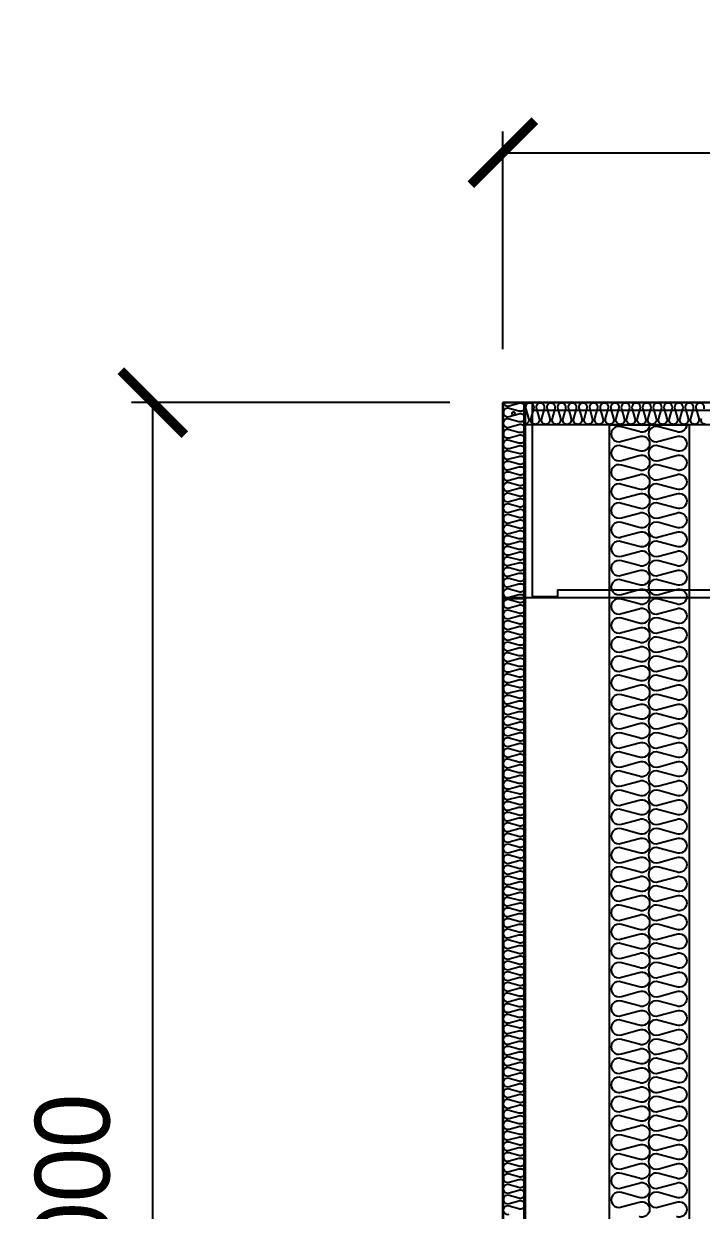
# Model space of a CAD drawing. Header units: millimetres. Extents: x 2376 to 31783, y 3878 to 24674.
# Drawn here: x 5422 to 6692, y 11557 to 13782 of the extents above; entities that cross this region are included whole.
import ezdxf

# ---------------------------------------------------------------- set-up
doc = ezdxf.new("R2010")
doc.units = ezdxf.units.MM
doc.linetypes.add('HIDDEN', pattern=[0.375, 0.25, -0.125])
for name, color, linetype in [('SMS', 220, 'Continuous'), ('냉각탑', 4, 'Continuous'), ('냉각탑_dim', 1, 'Continuous'), ('숨은선', 5, 'HIDDEN')]:
    doc.layers.add(name, color=color, linetype=linetype)
doc.styles.add('HY울릉도L', font='')
doc.styles.get('HY울릉도L').set_extended_font_data('HY울릉도L')
doc.dimstyles.new('성지DIM', dxfattribs={"dimtxt": 3.5, "dimasz": 3, "dimexe": 1, "dimexo": 2.5, "dimgap": 2, "dimtad": 1, "dimdec": 0, "dimzin": 3, "dimdsep": 46, "dimtxsty": 'HY울릉도L', "dimblk": 'ARCHTICK', "dimcen": -2, "dimclrd": 256, "dimclre": 256, "dimclrt": 7, "dimadec": 0, "dimazin": 0, "dimtfac": 1, "dimtdec": 0, "dimtofl": 0, "dimtmove": 0, "dimatfit": 3, "dimfxl": 1, "dimtolj": 1, "dimtzin": 0, "dimlwe": -1, "dimarcsym": 0})

# ---------------------------------------------------------------- blocks, each defined once
blk = doc.blocks.new('_ArchTick')
at = {"color": 0, "linetype": 'ByBlock', "const_width": 0.15}
blk.add_lwpolyline([(-0.5, -0.5), (0.5, 0.5)], dxfattribs=at)
blk = doc.blocks.new('*D592')
at = {"layer": 'Defpoints', "color": 0, "transparency": 16777216}
for p in [(9020, 13540.6), (6320.3, 13071.8), (9020, 13071.8)]:
    blk.add_point(p, dxfattribs=at)
at = {"layer": '냉각탑_dim', "transparency": 16777216}
for p, q in [((6320.3, 13171.8), (6320.3, 13580.6)), ((9020, 13171.8), (9020, 13580.6))]:
    blk.add_line(p, q, dxfattribs=at)
at = {"layer": '냉각탑_dim', "lineweight": -2, "transparency": 16777216}
blk.add_line((6320.3, 13540.6), (9020, 13540.6), dxfattribs=at)
at = {"layer": '냉각탑_dim', "lineweight": -2, "transparency": 16777216, "xscale": 120, "yscale": 120, "zscale": 120, "rotation": 180}
blk.add_blockref('_ArchTick', (6320.3, 13540.6), dxfattribs=at)
at = {"layer": '냉각탑_dim', "lineweight": -2, "transparency": 16777216, "xscale": 120, "yscale": 120, "zscale": 120}
blk.add_blockref('_ArchTick', (9020, 13540.6), dxfattribs=at)
at = {"layer": '냉각탑_dim', "color": 7, "transparency": 16777216, "insert": (7670.2, 13690.6), "char_height": 140, "attachment_point": 5, "style": 'HY울릉도L'}
blk.add_mtext('\\A1;2700', dxfattribs=at)
blk = doc.blocks.new('*D593')
at = {"layer": 'Defpoints', "color": 0, "transparency": 16777216}
for p in [(5664, 13071.8), (6321.2, 13071.8), (6321.2, 10071.8)]:
    blk.add_point(p, dxfattribs=at)
at = {"layer": '냉각탑_dim', "transparency": 16777216}
for p, q in [((6221.2, 13071.8), (5624, 13071.8)), ((6221.2, 10071.8), (5624, 10071.8))]:
    blk.add_line(p, q, dxfattribs=at)
at = {"layer": '냉각탑_dim', "lineweight": -2, "transparency": 16777216}
blk.add_line((5664, 10071.8), (5664, 13071.8), dxfattribs=at)
at = {"layer": '냉각탑_dim', "lineweight": -2, "transparency": 16777216, "xscale": 120, "yscale": 120, "zscale": 120}
for p, rotation in [((5664, 13071.8), 90), ((5664, 10071.8), 270)]:
    blk.add_blockref('_ArchTick', p, dxfattribs=dict(at, rotation=rotation))
at = {"layer": '냉각탑_dim', "color": 7, "transparency": 16777216, "insert": (5514, 11571.8), "char_height": 140, "attachment_point": 5, "rotation": 90, "style": 'HY울릉도L'}
blk.add_mtext('\\A1;3000', dxfattribs=at)
blk = doc.blocks.new('SP 200RT')
at = {"color": 7}
for p, q in [((-109298.6, -79919.9), (-109298.6, -82797.9)), ((-109148.6, -79919.9), (-109148.6, -82797.9))]:
    blk.add_line(p, q, dxfattribs=at)
blk.add_line((-109298.6, -79919.9), (-109148.6, -79919.9))
at = {"layer": 'SMS', "color": 5}
for points in [[(-109222.8, -79919.9, -0.504262), (-109242.3, -79932.4), (-109275.2, -79923.4, 1.449198), (-109275.2, -79950.3), (-109242.3, -79941.4, -0.524856), (-109222.8, -79954.8, -0.524856), (-109242.3, -79968.3), (-109275.2, -79959.4, 1.449198), (-109275.2, -79986.2), (-109242.3, -79977.3, -0.524856), (-109222.8, -79990.7, -0.524856), (-109242.3, -80004.2), (-109275.2, -79995.3, 1.449198), (-109275.2, -80022.1), (-109242.3, -80013.2, -0.524856), (-109222.8, -80026.7, -0.524856), (-109242.3, -80040.1), (-109275.2, -80031.2, 1.449198), (-109275.2, -80058), (-109242.3, -80049.1, -0.524856), (-109222.8, -80062.6, -0.524856), (-109242.3, -80076), (-109275.2, -80067.1, 1.449198), (-109275.2, -80093.9), (-109242.3, -80085, -0.524856), (-109222.8, -80098.5, -0.524856), (-109242.3, -80111.9), (-109275.2, -80103, 1.449198), (-109275.2, -80129.9), (-109242.3, -80121, -0.524856), (-109222.8, -80134.4, -0.417249), (-109237.3, -80148.7)], [(-109153.2, -79919.9, -0.504262), (-109172.6, -79932.4), (-109205.5, -79923.4, 1.449198), (-109205.5, -79950.3), (-109172.6, -79941.4, -0.524856), (-109153.2, -79954.8, -0.524856), (-109172.6, -79968.3), (-109205.5, -79959.4, 1.449198), (-109205.5, -79986.2), (-109172.6, -79977.3, -0.524856), (-109153.2, -79990.7, -0.524856), (-109172.6, -80004.2), (-109205.5, -79995.3, 1.449198), (-109205.5, -80022.1), (-109172.6, -80013.2, -0.524856), (-109153.2, -80026.7, -0.524856), (-109172.6, -80040.1), (-109205.5, -80031.2, 1.449198), (-109205.5, -80058), (-109172.6, -80049.1, -0.524856), (-109153.2, -80062.6, -0.524856), (-109172.6, -80076), (-109205.5, -80067.1, 1.449198), (-109205.5, -80093.9), (-109172.6, -80085, -0.524856), (-109153.2, -80098.5, -0.524856), (-109172.6, -80111.9), (-109205.5, -80103, 1.449198), (-109205.5, -80129.9), (-109172.6, -80121, -0.524856), (-109153.2, -80134.4, -0.417249), (-109167.7, -80148.7)], [(-109294.2, -80120, 0.446849), (-109275.2, -80129.9), (-109242.3, -80121, -0.524856), (-109222.8, -80134.4, -0.524856), (-109242.3, -80147.8), (-109275.2, -80138.9, 1.449198), (-109275.2, -80165.8), (-109242.3, -80156.9, -0.524856), (-109222.8, -80170.3, -0.524856), (-109242.3, -80183.7), (-109275.2, -80174.8, 1.449198), (-109275.2, -80201.7), (-109242.3, -80192.8, -0.524856), (-109222.8, -80206.2, -0.524856), (-109242.3, -80219.6), (-109275.2, -80210.7, 1.449198), (-109275.2, -80237.6), (-109242.3, -80228.7, -0.524856), (-109222.8, -80242.1, -0.524856), (-109242.3, -80255.5), (-109275.2, -80246.6, 1.449198), (-109275.2, -80273.5), (-109242.3, -80264.6, -0.524856), (-109222.8, -80278, -0.524856), (-109242.3, -80291.5), (-109275.2, -80282.5, 1.449198), (-109275.2, -80309.4), (-109242.3, -80300.5, -0.524856), (-109222.8, -80313.9, -0.524856), (-109242.3, -80327.4), (-109275.2, -80318.5, 1.449198), (-109275.2, -80345.3), (-109242.3, -80336.4, -0.524856), (-109222.8, -80349.8, -0.524856), (-109242.3, -80363.3), (-109275.2, -80354.4, 1.449198), (-109275.2, -80381.2), (-109242.3, -80372.3, -0.524856), (-109222.8, -80385.8, -0.524856), (-109242.3, -80399.2), (-109275.2, -80390.3, 1.449198), (-109275.2, -80417.1), (-109242.3, -80408.2, -0.524856), (-109222.8, -80421.7, -0.524856), (-109242.3, -80435.1), (-109275.2, -80426.2, 1.449198), (-109275.2, -80453), (-109242.3, -80444.1, -0.524856), (-109222.8, -80457.6, -0.524856), (-109242.3, -80471), (-109275.2, -80462.1, 1.449198), (-109275.2, -80489), (-109242.3, -80480.1, -0.524856), (-109222.8, -80493.5, -0.524856), (-109242.3, -80506.9), (-109275.2, -80498, 1.449198), (-109275.2, -80524.9), (-109242.3, -80516, -0.524856), (-109222.8, -80529.4, -0.524856), (-109242.3, -80542.8), (-109275.2, -80533.9, 1.449198), (-109275.2, -80560.8), (-109242.3, -80551.9, -0.524856), (-109222.8, -80565.3, -0.524856), (-109242.3, -80578.7), (-109275.2, -80569.8, 1.449198), (-109275.2, -80596.7), (-109242.3, -80587.8, -0.524856), (-109222.8, -80601.2, -0.524856), (-109242.3, -80614.6), (-109275.2, -80605.7, 1.449198), (-109275.2, -80632.6), (-109242.3, -80623.7, -0.524856), (-109222.8, -80637.1, -0.524856), (-109242.3, -80650.6), (-109275.2, -80641.6, 1.449198), (-109275.2, -80668.5), (-109242.3, -80659.6, -0.524856), (-109222.8, -80673, -0.524856), (-109242.3, -80686.5), (-109275.2, -80677.6, 1.449198), (-109275.2, -80704.4), (-109242.3, -80695.5, -0.524856), (-109222.8, -80708.9, -0.524856), (-109242.3, -80722.4), (-109275.2, -80713.5, 1.449198), (-109275.2, -80740.3), (-109242.3, -80731.4, -0.524856), (-109222.8, -80744.9, -0.524856), (-109242.3, -80758.3), (-109275.2, -80749.4, 1.449198), (-109275.2, -80776.2), (-109242.3, -80767.3, -0.524856), (-109222.8, -80780.8, -0.524856), (-109242.3, -80794.2), (-109275.2, -80785.3, 1.449198), (-109275.2, -80812.1), (-109242.3, -80803.2, -0.524856), (-109222.8, -80816.7, -0.524856), (-109242.3, -80830.1), (-109275.2, -80821.2, 1.449198), (-109275.2, -80848.1), (-109242.3, -80839.2, -0.524856), (-109222.8, -80852.6, -0.524856), (-109242.3, -80866), (-109275.2, -80857.1, 1.449198), (-109275.2, -80884), (-109242.3, -80875.1, -0.524856), (-109222.8, -80888.5, -0.524856), (-109242.3, -80901.9), (-109275.2, -80893, 1.449198), (-109275.2, -80919.9), (-109242.3, -80911, -0.524856), (-109222.8, -80924.4, -0.524856), (-109242.3, -80937.8), (-109275.2, -80928.9, 1.449198), (-109275.2, -80955.8), (-109242.3, -80946.9, -0.524856), (-109222.8, -80960.3, -0.524856), (-109242.3, -80973.7), (-109275.2, -80964.8, 1.449198), (-109275.2, -80991.7), (-109242.3, -80982.8, -0.524856), (-109222.8, -80996.2, -0.524856), (-109242.3, -81009.7), (-109275.2, -81000.7, 1.449198), (-109275.2, -81027.6), (-109242.3, -81018.7, -0.524856), (-109222.8, -81032.1, -0.524856), (-109242.3, -81045.6), (-109275.2, -81036.7, 1.449198), (-109275.2, -81063.5), (-109242.3, -81054.6, -0.524856), (-109222.8, -81068, -0.524856), (-109242.3, -81081.5), (-109275.2, -81072.6, 1.449198), (-109275.2, -81099.4), (-109242.3, -81090.5, -0.524856), (-109222.8, -81104, -0.524856), (-109242.3, -81117.4), (-109275.2, -81108.5, 1.449198), (-109275.2, -81135.3), (-109242.3, -81126.4, -0.524856), (-109222.8, -81139.9, -0.524856), (-109242.3, -81153.3), (-109275.2, -81144.4, 1.449198), (-109275.2, -81171.2), (-109242.3, -81162.3, -0.524856), (-109222.8, -81175.8, -0.417249), (-109237.3, -81190.1)], [(-109224.5, -80120, 0.446849), (-109205.5, -80129.9), (-109172.6, -80121, -0.524856), (-109153.2, -80134.4, -0.524856), (-109172.6, -80147.8), (-109205.5, -80138.9, 1.449198), (-109205.5, -80165.8), (-109172.6, -80156.9, -0.524856), (-109153.2, -80170.3, -0.524856), (-109172.6, -80183.7), (-109205.5, -80174.8, 1.449198), (-109205.5, -80201.7), (-109172.6, -80192.8, -0.524856), (-109153.2, -80206.2, -0.524856), (-109172.6, -80219.6), (-109205.5, -80210.7, 1.449198), (-109205.5, -80237.6), (-109172.6, -80228.7, -0.524856), (-109153.2, -80242.1, -0.524856), (-109172.6, -80255.5), (-109205.5, -80246.6, 1.449198), (-109205.5, -80273.5), (-109172.6, -80264.6, -0.524856), (-109153.2, -80278, -0.524856), (-109172.6, -80291.5), (-109205.5, -80282.5, 1.449198), (-109205.5, -80309.4), (-109172.6, -80300.5, -0.524856), (-109153.2, -80313.9, -0.524856), (-109172.6, -80327.4), (-109205.5, -80318.5, 1.449198), (-109205.5, -80345.3), (-109172.6, -80336.4, -0.524856), (-109153.2, -80349.8, -0.524856), (-109172.6, -80363.3), (-109205.5, -80354.4, 1.449198), (-109205.5, -80381.2), (-109172.6, -80372.3, -0.524856), (-109153.2, -80385.8, -0.524856), (-109172.6, -80399.2), (-109205.5, -80390.3, 1.449198), (-109205.5, -80417.1), (-109172.6, -80408.2, -0.524856), (-109153.2, -80421.7, -0.524856), (-109172.6, -80435.1), (-109205.5, -80426.2, 1.449198), (-109205.5, -80453), (-109172.6, -80444.1, -0.524856), (-109153.2, -80457.6, -0.524856), (-109172.6, -80471), (-109205.5, -80462.1, 1.449198), (-109205.5, -80489), (-109172.6, -80480.1, -0.524856), (-109153.2, -80493.5, -0.524856), (-109172.6, -80506.9), (-109205.5, -80498, 1.449198), (-109205.5, -80524.9), (-109172.6, -80516, -0.524856), (-109153.2, -80529.4, -0.524856), (-109172.6, -80542.8), (-109205.5, -80533.9, 1.449198), (-109205.5, -80560.8), (-109172.6, -80551.9, -0.524856), (-109153.2, -80565.3, -0.524856), (-109172.6, -80578.7), (-109205.5, -80569.8, 1.449198), (-109205.5, -80596.7), (-109172.6, -80587.8, -0.524856), (-109153.2, -80601.2, -0.524856), (-109172.6, -80614.6), (-109205.5, -80605.7, 1.449198), (-109205.5, -80632.6), (-109172.6, -80623.7, -0.524856), (-109153.2, -80637.1, -0.524856), (-109172.6, -80650.6), (-109205.5, -80641.6, 1.449198), (-109205.5, -80668.5), (-109172.6, -80659.6, -0.524856), (-109153.2, -80673, -0.524856), (-109172.6, -80686.5), (-109205.5, -80677.6, 1.449198), (-109205.5, -80704.4), (-109172.6, -80695.5, -0.524856), (-109153.2, -80708.9, -0.524856), (-109172.6, -80722.4), (-109205.5, -80713.5, 1.449198), (-109205.5, -80740.3), (-109172.6, -80731.4, -0.524856), (-109153.2, -80744.9, -0.524856), (-109172.6, -80758.3), (-109205.5, -80749.4, 1.449198), (-109205.5, -80776.2), (-109172.6, -80767.3, -0.524856), (-109153.2, -80780.8, -0.524856), (-109172.6, -80794.2), (-109205.5, -80785.3, 1.449198), (-109205.5, -80812.1), (-109172.6, -80803.2, -0.524856), (-109153.2, -80816.7, -0.524856), (-109172.6, -80830.1), (-109205.5, -80821.2, 1.449198), (-109205.5, -80848.1), (-109172.6, -80839.2, -0.524856), (-109153.2, -80852.6, -0.524856), (-109172.6, -80866), (-109205.5, -80857.1, 1.449198), (-109205.5, -80884), (-109172.6, -80875.1, -0.524856), (-109153.2, -80888.5, -0.524856), (-109172.6, -80901.9), (-109205.5, -80893, 1.449198), (-109205.5, -80919.9), (-109172.6, -80911, -0.524856), (-109153.2, -80924.4, -0.524856), (-109172.6, -80937.8), (-109205.5, -80928.9, 1.449198), (-109205.5, -80955.8), (-109172.6, -80946.9, -0.524856), (-109153.2, -80960.3, -0.524856), (-109172.6, -80973.7), (-109205.5, -80964.8, 1.449198), (-109205.5, -80991.7), (-109172.6, -80982.8, -0.524856), (-109153.2, -80996.2, -0.524856), (-109172.6, -81009.7), (-109205.5, -81000.7, 1.449198), (-109205.5, -81027.6), (-109172.6, -81018.7, -0.524856), (-109153.2, -81032.1, -0.524856), (-109172.6, -81045.6), (-109205.5, -81036.7, 1.449198), (-109205.5, -81063.5), (-109172.6, -81054.6, -0.524856), (-109153.2, -81068, -0.524856), (-109172.6, -81081.5), (-109205.5, -81072.6, 1.449198), (-109205.5, -81099.4), (-109172.6, -81090.5, -0.524856), (-109153.2, -81104, -0.524856), (-109172.6, -81117.4), (-109205.5, -81108.5, 1.449198), (-109205.5, -81135.3), (-109172.6, -81126.4, -0.524856), (-109153.2, -81139.9, -0.524856), (-109172.6, -81153.3), (-109205.5, -81144.4, 1.449198), (-109205.5, -81171.2), (-109172.6, -81162.3, -0.524856), (-109153.2, -81175.8, -0.417249), (-109167.7, -81190.1)], [(-109294.2, -81161.4, 0.446849), (-109275.2, -81171.2), (-109242.3, -81162.3, -0.524856), (-109222.8, -81175.8, -0.524856), (-109242.3, -81189.2), (-109275.2, -81180.3, 1.449198), (-109275.2, -81207.2), (-109242.3, -81198.3, -0.524856), (-109222.8, -81211.7, -0.524856), (-109242.3, -81225.1), (-109275.2, -81216.2, 1.449198), (-109275.2, -81243.1), (-109242.3, -81234.2, -0.524856), (-109222.8, -81247.6, -0.524856), (-109242.3, -81261), (-109275.2, -81252.1, 1.449198), (-109275.2, -81279), (-109242.3, -81270.1, -0.524856), (-109222.8, -81283.5, -0.524856), (-109242.3, -81296.9), (-109275.2, -81288, 1.449198), (-109275.2, -81314.9), (-109242.3, -81306, -0.524856), (-109222.8, -81319.4, -0.524856), (-109242.3, -81332.8), (-109275.2, -81323.9, 1.449198), (-109275.2, -81350.8), (-109242.3, -81341.9, -0.524856), (-109222.8, -81355.3, -0.524856), (-109242.3, -81368.8), (-109275.2, -81359.8, 1.449198), (-109275.2, -81386.7), (-109242.3, -81377.8, -0.524856), (-109222.8, -81391.2, -0.524856), (-109242.3, -81404.7)], [(-109224.5, -81161.4, 0.446849), (-109205.5, -81171.2), (-109172.6, -81162.3, -0.524856), (-109153.2, -81175.8, -0.524856), (-109172.6, -81189.2), (-109205.5, -81180.3, 1.449198), (-109205.5, -81207.2), (-109172.6, -81198.3, -0.524856), (-109153.2, -81211.7, -0.524856), (-109172.6, -81225.1), (-109205.5, -81216.2, 1.449198), (-109205.5, -81243.1), (-109172.6, -81234.2, -0.524856), (-109153.2, -81247.6, -0.524856), (-109172.6, -81261), (-109205.5, -81252.1, 1.449198), (-109205.5, -81279), (-109172.6, -81270.1, -0.524856), (-109153.2, -81283.5, -0.524856), (-109172.6, -81296.9), (-109205.5, -81288, 1.449198), (-109205.5, -81314.9), (-109172.6, -81306, -0.524856), (-109153.2, -81319.4, -0.524856), (-109172.6, -81332.8), (-109205.5, -81323.9, 1.449198), (-109205.5, -81350.8), (-109172.6, -81341.9, -0.524856), (-109153.2, -81355.3, -0.524856), (-109172.6, -81368.8), (-109205.5, -81359.8, 1.449198), (-109205.5, -81386.7), (-109172.6, -81377.8, -0.524856), (-109153.2, -81391.2, -0.524856), (-109172.6, -81404.7)]]:
    blk.add_lwpolyline(points, format="xyb", dxfattribs=at)
blk = doc.blocks.new('3')
for p, q in [((8175.3, 13071.8), (6320.3, 13071.8)), ((6320.3, 13071.8), (6320.3, 10071.8)), ((6321.2, 13071.8), (6321.2, 12706.2)), ((6321.2, 13071.8), (6359.7, 13071.8)), ((6359.7, 13071.8), (6359.7, 12706.2)), ((6361.5, 13071.8), (6361.5, 12706.2)), ((6361.5, 13071.8), (9020, 13071.8)), ((6375.6, 13071.8), (6375.6, 12706.2)), ((6375.6, 13057.8), (9020, 13057.8)), ((6422.5, 12720.3), (9020, 12720.3)), ((6422.5, 12720.3), (6422.5, 12706.2)), ((6321.2, 12706.2), (6359.7, 12706.2)), ((6321.2, 12704.3), (6321.2, 10542.5)), ((6321.2, 12704.3), (6359.7, 12704.3)), ((6359.7, 12704.3), (6359.7, 10542.5)), ((6361.5, 12706.2), (9020, 12706.2)), ((6375.6, 12708.1), (6422.5, 12708.1))]:
    blk.add_line(p, q)
at = {"color": 7}
for p, q in [((6320.3, 13071.8), (8175.3, 13071.8)), ((6320.3, 13071.8), (6320.3, 10071.8)), ((6362.3, 13071.8), (6362.3, 10151.8)), ((8978.3, 13029.8), (6362.3, 13029.8))]:
    blk.add_line(p, q, dxfattribs=at)
at = {"ltscale": 500}
blk.add_lwpolyline([(6320.3, 13071.8), (9020, 13071.8), (9020, 10071.8), (6320.3, 10071.8)], close=True, dxfattribs=at)
blk.add_circle((6340.3, 13051.8), 3)
at = {"layer": 'SMS', "color": 5}
for points in [[(6321.4, 13071.8, 0.468181), (6332.1, 13065.8), (6350.3, 13070.8, -0.524856), (6361.1, 13063.3, -0.524856), (6350.3, 13055.9), (6332.1, 13060.8, 1.449198), (6332.1, 13045.9), (6350.3, 13050.8, -0.524856), (6361.1, 13043.4, -0.524856), (6350.3, 13035.9), (6332.1, 13040.9, 1.449198), (6332.1, 13025.9), (6350.3, 13030.9, -0.524856), (6361.1, 13023.4, -0.524856), (6350.3, 13016), (6332.1, 13020.9, 1.449198), (6332.1, 13006), (6350.3, 13010.9, -0.524856), (6361.1, 13003.5, -0.524856), (6350.3, 12996), (6332.1, 13001, 1.449198), (6332.1, 12986), (6350.3, 12991, -0.524856), (6361.1, 12983.5, -0.524856), (6350.3, 12976.1), (6332.1, 12981, 1.449198), (6332.1, 12966.1), (6350.3, 12971, -0.524856), (6361.1, 12963.6, -0.524856), (6350.3, 12956.1), (6332.1, 12961.1, 1.449198), (6332.1, 12946.1), (6350.3, 12951.1, -0.524856), (6361.1, 12943.6, -0.524856), (6350.3, 12936.2), (6332.1, 12941.1, 1.449198), (6332.1, 12926.2), (6350.3, 12931.1, -0.524856), (6361.1, 12923.7, -0.524856), (6350.3, 12916.2), (6332.1, 12921.2, 1.449198), (6332.1, 12906.2), (6350.3, 12911.2, -0.524856), (6361.1, 12903.7, -0.524856), (6350.3, 12896.3), (6332.1, 12901.2, 1.449198), (6332.1, 12886.3), (6350.3, 12891.2, -0.524856), (6361.1, 12883.8, -0.524856), (6350.3, 12876.3), (6332.1, 12881.3, 1.449198), (6332.1, 12866.3), (6350.3, 12871.3, -0.524856), (6361.1, 12863.8, -0.524856), (6350.3, 12856.4), (6332.1, 12861.3, 1.449198), (6332.1, 12846.4), (6350.3, 12851.3, -0.524856), (6361.1, 12843.9, -0.524856), (6350.3, 12836.4), (6332.1, 12841.4, 1.449198), (6332.1, 12826.4), (6350.3, 12831.4, -0.524856), (6361.1, 12823.9, -0.524856), (6350.3, 12816.5), (6332.1, 12821.4, 1.449198), (6332.1, 12806.5), (6350.3, 12811.4, -0.524856), (6361.1, 12804, -0.524856), (6350.3, 12796.5), (6332.1, 12801.5, 1.449198), (6332.1, 12786.5), (6350.3, 12791.5, -0.524856), (6361.1, 12784, -0.524856), (6350.3, 12776.6), (6332.1, 12781.5, 1.449198), (6332.1, 12766.6), (6350.3, 12771.5, -0.524856), (6361.1, 12764.1, -0.524856), (6350.3, 12756.6), (6332.1, 12761.6, 1.449198), (6332.1, 12746.6), (6350.3, 12751.6, -0.524856), (6361.1, 12744.1, -0.524856), (6350.3, 12736.7), (6332.1, 12741.6, 1.449198), (6332.1, 12726.7), (6350.3, 12731.6, -0.524856), (6361.1, 12724.2, -0.524856), (6350.3, 12716.7), (6332.1, 12721.7, 1.449198), (6332.1, 12706.7), (6350.3, 12711.7, -0.524856), (6361.1, 12704.2, -0.524856), (6350.3, 12696.8), (6332.1, 12701.7, 1.449198), (6332.1, 12686.8), (6350.3, 12691.7, -0.524856), (6361.1, 12684.3, -0.524856), (6350.3, 12676.8), (6332.1, 12681.8, 1.449198), (6332.1, 12666.8), (6350.3, 12671.8, -0.524856), (6361.1, 12664.3, -0.524856), (6350.3, 12656.9), (6332.1, 12661.8, 1.449198), (6332.1, 12646.9), (6350.3, 12651.8, -0.524856), (6361.1, 12644.4, -0.524856), (6350.3, 12636.9), (6332.1, 12641.9, 1.449198), (6332.1, 12626.9), (6350.3, 12631.9, -0.524856), (6361.1, 12624.4, -0.524856), (6350.3, 12617), (6332.1, 12621.9, 1.449198), (6332.1, 12607), (6350.3, 12611.9, -0.524856), (6361.1, 12604.5, -0.524856), (6350.3, 12597), (6332.1, 12602, 1.449198), (6332.1, 12587), (6350.3, 12592, -0.524856), (6361.1, 12584.5, -0.524856), (6350.3, 12577.1), (6332.1, 12582, 1.449198), (6332.1, 12567.1), (6350.3, 12572, -0.524856), (6361.1, 12564.6, -0.524856), (6350.3, 12557.1), (6332.1, 12562.1, 1.449198), (6332.1, 12547.1), (6350.3, 12552.1, -0.524856), (6361.1, 12544.6, -0.524856), (6350.3, 12537.2), (6332.1, 12542.1, 1.449198), (6332.1, 12527.2), (6350.3, 12532.1, -0.524856), (6361.1, 12524.7, -0.524856), (6350.3, 12517.2), (6332.1, 12522.2, 1.449198), (6332.1, 12507.2), (6350.3, 12512.2, -0.524856), (6361.1, 12504.7, -0.417249), (6353.1, 12496.7)], [(6321.4, 13071.8, 0.468181), (6332.1, 13065.8), (6350.3, 13070.8, -0.524856), (6361.1, 13063.3, -0.417249), (6353.1, 13055.3)], [(6468.6, 13070.6, 0.446849), (6463.1, 13060.1), (6468.1, 13041.8, -0.524856), (6460.6, 13031, -0.524856), (6453.1, 13041.8), (6458.1, 13060.1, 1.449198), (6443.2, 13060.1), (6448.1, 13041.8, -0.524856), (6440.6, 13031, -0.524856), (6433.2, 13041.8), (6438.1, 13060.1, 1.449198), (6423.2, 13060.1), (6428.2, 13041.8, -0.524856), (6420.7, 13031, -0.524856), (6413.2, 13041.8), (6418.2, 13060.1, 1.449198), (6403.3, 13060.1), (6408.2, 13041.8, -0.524856), (6400.7, 13031, -0.524856), (6393.3, 13041.8), (6398.2, 13060.1, 1.449198), (6383.3, 13060.1), (6388.3, 13041.8, -0.524856), (6380.8, 13031, -0.524856), (6373.3, 13041.8), (6378.3, 13060.1, 1.449198), (6363.4, 13060.1), (6368.3, 13041.8, -0.468559), (6362.3, 13031.1, -0.468559)], [(6700, 13031, -0.524856), (6692.5, 13041.8)], [(6697.5, 13060.1, 1.449198), (6682.6, 13060.1), (6687.5, 13041.8, -0.524856), (6680, 13031, -0.524856), (6672.6, 13041.8), (6677.5, 13060.1, 1.449198), (6662.6, 13060.1), (6667.6, 13041.8, -0.524856), (6660.1, 13031, -0.524856), (6652.6, 13041.8), (6657.6, 13060.1, 1.449198), (6642.7, 13060.1), (6647.6, 13041.8, -0.524856), (6640.1, 13031, -0.524856), (6632.7, 13041.8), (6637.6, 13060.1, 1.449198), (6622.7, 13060.1), (6627.7, 13041.8, -0.524856), (6620.2, 13031, -0.524856), (6612.7, 13041.8), (6617.7, 13060.1, 1.449198), (6602.8, 13060.1), (6607.7, 13041.8, -0.524856), (6600.2, 13031, -0.524856), (6592.8, 13041.8), (6597.7, 13060.1, 1.449198), (6582.8, 13060.1), (6587.8, 13041.8, -0.524856), (6580.3, 13031, -0.524856), (6572.8, 13041.8), (6577.8, 13060.1, 1.449198), (6562.9, 13060.1), (6567.8, 13041.8, -0.524856), (6560.3, 13031, -0.524856), (6552.9, 13041.8), (6557.8, 13060.1, 1.449198), (6542.9, 13060.1), (6547.9, 13041.8, -0.524856), (6540.4, 13031, -0.524856), (6532.9, 13041.8), (6537.9, 13060.1, 1.449198), (6523, 13060.1), (6527.9, 13041.8, -0.524856), (6520.4, 13031, -0.524856), (6513, 13041.8), (6517.9, 13060.1, 1.449198), (6503, 13060.1), (6508, 13041.8, -0.524856), (6500.5, 13031, -0.524856), (6493, 13041.8), (6498, 13060.1, 1.449198), (6483.1, 13060.1), (6488, 13041.8, -0.524856), (6480.5, 13031, -0.524856), (6473.1, 13041.8), (6478, 13060.1, 1.449198), (6463.1, 13060.1), (6468.1, 13041.8, -0.524856), (6460.6, 13031, -0.417249), (6452.6, 13039)], [(6321.5, 12512.7, 0.446849), (6332.1, 12507.2), (6350.3, 12512.2, -0.524856), (6361.1, 12504.7, -0.524856), (6350.3, 12497.3), (6332.1, 12502.2, 1.449198), (6332.1, 12487.3), (6350.3, 12492.2, -0.524856), (6361.1, 12484.8, -0.524856), (6350.3, 12477.3), (6332.1, 12482.3, 1.449198), (6332.1, 12467.3), (6350.3, 12472.3, -0.524856), (6361.1, 12464.8, -0.524856), (6350.3, 12457.4), (6332.1, 12462.3, 1.449198), (6332.1, 12447.4), (6350.3, 12452.3, -0.524856), (6361.1, 12444.9, -0.524856), (6350.3, 12437.4), (6332.1, 12442.4, 1.449198), (6332.1, 12427.4), (6350.3, 12432.4, -0.524856), (6361.1, 12424.9, -0.524856), (6350.3, 12417.5), (6332.1, 12422.4, 1.449198), (6332.1, 12407.5), (6350.3, 12412.4, -0.524856), (6361.1, 12405, -0.524856), (6350.3, 12397.5), (6332.1, 12402.5, 1.449198), (6332.1, 12387.5), (6350.3, 12392.5, -0.524856), (6361.1, 12385, -0.524856), (6350.3, 12377.6), (6332.1, 12382.5, 1.449198), (6332.1, 12367.6), (6350.3, 12372.5, -0.524856), (6361.1, 12365.1, -0.524856), (6350.3, 12357.6), (6332.1, 12362.6, 1.449198), (6332.1, 12347.6), (6350.3, 12352.6, -0.524856), (6361.1, 12345.1, -0.524856), (6350.3, 12337.7), (6332.1, 12342.6, 1.449198), (6332.1, 12327.7), (6350.3, 12332.6, -0.524856), (6361.1, 12325.2, -0.524856), (6350.3, 12317.7), (6332.1, 12322.7, 1.449198), (6332.1, 12307.7), (6350.3, 12312.7, -0.524856), (6361.1, 12305.2, -0.524856), (6350.3, 12297.8), (6332.1, 12302.7, 1.449198), (6332.1, 12287.8), (6350.3, 12292.7, -0.524856), (6361.1, 12285.3, -0.524856), (6350.3, 12277.8), (6332.1, 12282.8, 1.449198), (6332.1, 12267.8), (6350.3, 12272.8, -0.524856), (6361.1, 12265.3, -0.524856), (6350.3, 12257.9), (6332.1, 12262.8, 1.449198), (6332.1, 12247.9), (6350.3, 12252.8, -0.524856), (6361.1, 12245.4, -0.524856), (6350.3, 12237.9), (6332.1, 12242.9, 1.449198), (6332.1, 12227.9), (6350.3, 12232.9, -0.524856), (6361.1, 12225.4, -0.524856), (6350.3, 12218), (6332.1, 12222.9, 1.449198), (6332.1, 12208), (6350.3, 12212.9, -0.524856), (6361.1, 12205.5, -0.524856), (6350.3, 12198), (6332.1, 12203, 1.449198), (6332.1, 12188), (6350.3, 12193, -0.524856), (6361.1, 12185.5, -0.524856), (6350.3, 12178.1), (6332.1, 12183, 1.449198), (6332.1, 12168.1), (6350.3, 12173, -0.524856), (6361.1, 12165.6, -0.524856), (6350.3, 12158.1), (6332.1, 12163.1, 1.449198), (6332.1, 12148.1), (6350.3, 12153.1, -0.524856), (6361.1, 12145.6, -0.524856), (6350.3, 12138.2), (6332.1, 12143.1, 1.449198), (6332.1, 12128.2), (6350.3, 12133.1, -0.524856), (6361.1, 12125.7, -0.524856), (6350.3, 12118.2), (6332.1, 12123.2, 1.449198), (6332.1, 12108.2), (6350.3, 12113.2, -0.524856), (6361.1, 12105.7, -0.524856), (6350.3, 12098.3), (6332.1, 12103.2, 1.449198), (6332.1, 12088.3), (6350.3, 12093.2, -0.524856), (6361.1, 12085.8, -0.524856), (6350.3, 12078.3), (6332.1, 12083.3, 1.449198), (6332.1, 12068.3), (6350.3, 12073.3, -0.524856), (6361.1, 12065.8, -0.524856), (6350.3, 12058.4), (6332.1, 12063.3, 1.449198), (6332.1, 12048.4), (6350.3, 12053.3, -0.524856), (6361.1, 12045.9, -0.524856), (6350.3, 12038.4), (6332.1, 12043.4, 1.449198), (6332.1, 12028.4), (6350.3, 12033.4, -0.524856), (6361.1, 12025.9, -0.524856), (6350.3, 12018.5), (6332.1, 12023.4, 1.449198), (6332.1, 12008.5), (6350.3, 12013.4, -0.524856), (6361.1, 12006, -0.524856), (6350.3, 11998.5), (6332.1, 12003.5, 1.449198), (6332.1, 11988.5), (6350.3, 11993.5, -0.524856), (6361.1, 11986, -0.524856), (6350.3, 11978.6), (6332.1, 11983.5, 1.449198), (6332.1, 11968.6), (6350.3, 11973.5, -0.524856), (6361.1, 11966.1, -0.524856), (6350.3, 11958.6), (6332.1, 11963.6, 1.449198), (6332.1, 11948.6), (6350.3, 11953.6, -0.524856), (6361.1, 11946.1, -0.524856), (6350.3, 11938.7), (6332.1, 11943.6, 1.449198), (6332.1, 11928.7), (6350.3, 11933.6, -0.524856), (6361.1, 11926.2, -0.417249), (6353.1, 11918.2)], [(6321.5, 11934.1, 0.446849), (6332.1, 11928.7), (6350.3, 11933.6, -0.524856), (6361.1, 11926.2, -0.524856), (6350.3, 11918.7), (6332.1, 11923.7, 1.449198), (6332.1, 11908.7), (6350.3, 11913.7, -0.524856), (6361.1, 11906.2, -0.524856), (6350.3, 11898.8), (6332.1, 11903.7, 1.449198), (6332.1, 11888.8), (6350.3, 11893.7, -0.524856), (6361.1, 11886.3, -0.524856), (6350.3, 11878.8), (6332.1, 11883.8, 1.449198), (6332.1, 11868.8), (6350.3, 11873.8, -0.524856), (6361.1, 11866.3, -0.524856), (6350.3, 11858.9), (6332.1, 11863.8, 1.449198), (6332.1, 11848.9), (6350.3, 11853.8, -0.524856), (6361.1, 11846.4, -0.524856), (6350.3, 11838.9), (6332.1, 11843.9, 1.449198), (6332.1, 11828.9), (6350.3, 11833.9, -0.524856), (6361.1, 11826.4, -0.524856), (6350.3, 11819), (6332.1, 11823.9, 1.449198), (6332.1, 11809), (6350.3, 11813.9, -0.524856), (6361.1, 11806.5, -0.524856), (6350.3, 11799), (6332.1, 11804, 1.449198), (6332.1, 11789), (6350.3, 11794, -0.524856), (6361.1, 11786.5, -0.524856), (6350.3, 11779.1), (6332.1, 11784, 1.449198), (6332.1, 11769.1), (6350.3, 11774, -0.524856), (6361.1, 11766.6, -0.524856), (6350.3, 11759.1), (6332.1, 11764.1, 1.449198), (6332.1, 11749.1), (6350.3, 11754.1, -0.524856), (6361.1, 11746.6, -0.524856), (6350.3, 11739.2), (6332.1, 11744.1, 1.449198), (6332.1, 11729.2), (6350.3, 11734.1, -0.524856), (6361.1, 11726.7, -0.524856), (6350.3, 11719.2), (6332.1, 11724.2, 1.449198), (6332.1, 11709.2), (6350.3, 11714.2, -0.524856), (6361.1, 11706.7, -0.524856), (6350.3, 11699.3), (6332.1, 11704.2, 1.449198), (6332.1, 11689.3), (6350.3, 11694.2, -0.524856), (6361.1, 11686.8, -0.524856), (6350.3, 11679.3), (6332.1, 11684.3, 1.449198), (6332.1, 11669.3), (6350.3, 11674.3, -0.524856), (6361.1, 11666.8, -0.524856), (6350.3, 11659.4), (6332.1, 11664.3, 1.449198), (6332.1, 11649.4), (6350.3, 11654.3, -0.524856), (6361.1, 11646.9, -0.524856), (6350.3, 11639.4), (6332.1, 11644.4, 1.449198), (6332.1, 11629.4), (6350.3, 11634.4, -0.524856), (6361.1, 11626.9, -0.524856), (6350.3, 11619.5), (6332.1, 11624.4, 1.449198), (6332.1, 11609.5), (6350.3, 11614.4, -0.524856), (6361.1, 11607, -0.524856), (6350.3, 11599.5), (6332.1, 11604.5, 1.449198), (6332.1, 11589.5), (6350.3, 11594.5, -0.524856), (6361.1, 11587, -0.524856), (6350.3, 11579.6), (6332.1, 11584.5, 1.449198), (6332.1, 11569.6), (6350.3, 11574.5, -0.524856), (6361.1, 11567.1, -0.524856), (6350.3, 11559.6), (6332.1, 11564.6, 1.449198), (6332.1, 11549.6)]]:
    blk.add_lwpolyline(points, format="xyb", dxfattribs=at)
at = {"layer": '냉각탑', "color": 6, "linetype": 'HIDDEN'}
blk.add_line((6321.2, 10071.8), (6321.2, 13071.8), dxfattribs=at)
at = {"layer": '냉각탑', "ltscale": 30}
blk.add_line((6321.2, 10071.8), (6321.2, 13071.8), dxfattribs=at)
at = {"layer": '숨은선', "ltscale": 4}
blk.add_lwpolyline([(6400.4, 13031.8, -0.005236), (6400.2, 13031.8, -0.005236)], format="xyb", dxfattribs=at)
blk.add_blockref('SP 200RT', (115818.2, 92949.7))

msp = doc.modelspace()

# ---------------------------------------------------------------- block references
msp.add_blockref('3', (0, 0))

# ---------------------------------------------------------------- dimensions: what is measured, and where the dimension line sits
at = {"layer": '냉각탑_dim'}
dim = msp.add_linear_dim(base=(9020, 13540.6), p1=(6320.3, 13071.8), p2=(9020, 13071.8), dimstyle='성지DIM', override={"dimscale": 40}, dxfattribs=at)
dim.commit()
dim.dimension.update_dxf_attribs({"geometry": '*D592', "text_midpoint": (7670.2, 13690.6)})
dim = msp.add_linear_dim(base=(5664, 13071.8), p1=(6321.2, 10071.8), p2=(6321.2, 13071.8), angle=90, dimstyle='성지DIM', override={"dimscale": 40}, dxfattribs=at)
dim.commit()
dim.dimension.update_dxf_attribs({"geometry": '*D593', "text_midpoint": (5514, 11571.8)})

doc.saveas('drawing.dxf')
